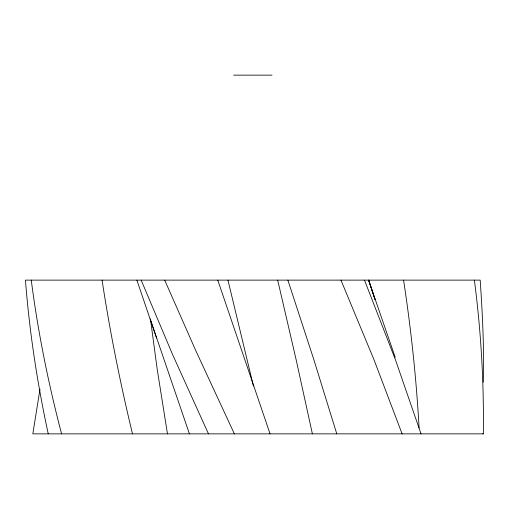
<?xml version="1.0" encoding="UTF-8"?>
<svg xmlns="http://www.w3.org/2000/svg" width="509" height="509" viewBox="0 0 509 509"><rect width="100%" height="100%" fill="white"/><g stroke="black" fill="none" stroke-linecap="round" stroke-linejoin="round"><path stroke-width="0.76" d="M39.988 389.162L32.824 433.865L483.321 433.859C484.014 382.469 481.011 331.085 474.382 280.122M483.251 382.284C484.263 348.207 482.487 314.117 480.191 280.122L25.45 280.122C29.439 331.836 37.303 383.175 48.24 433.865M233.606 75.135L272.041 75.135M482.806 433.859L483.321 433.859M234.356 433.859L195.571 350.173L164.693 280.122M208.48 433.859L172.761 354.951L141.158 280.122M340.954 280.122L374.013 359.774L402.104 433.859M364.482 280.122L395.436 359.755L421.026 433.859M270.063 433.859L217.769 280.122M395.219 357.331L368.586 280.122L375.063 299.623L368.751 280.122M189.424 433.859L150.149 318.863M136.889 280.122L156.549 338.065M287.871 280.122L313.862 359.691L336.78 433.859M61.589 433.865C48.317 383.302 37.952 331.983 31.265 280.122M253.418 386.045L227.956 280.122M132.486 433.859C120.264 383.054 109.925 331.792 102.074 280.122M277.685 280.122L296.117 359.602L312.38 433.859M167.461 433.859L157.179 369.101L150.486 319.264M403.567 280.122C411.056 329.119 416.337 378.441 419.092 427.929"/></g></svg>
